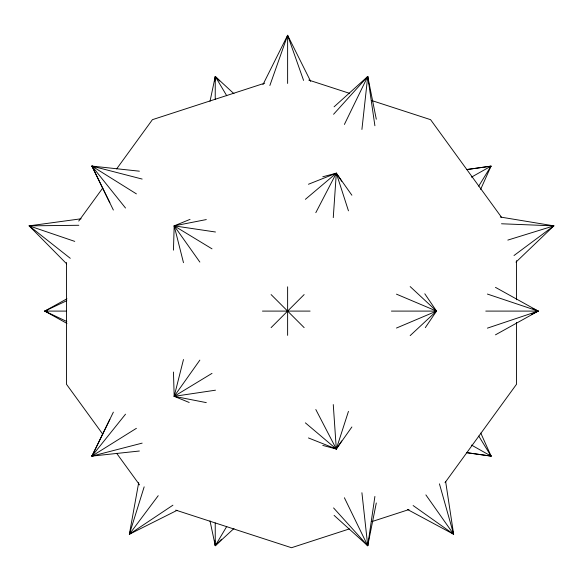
<?xml version="1.0" encoding="UTF-8"?>
<svg xmlns="http://www.w3.org/2000/svg" width="583" height="583" viewBox="0 0 583 583"><rect width="100%" height="100%" fill="white"/><g stroke="black" fill="none" stroke-linecap="round" stroke-linejoin="round"><path stroke-width="0.87" d="M287.623 335.363L287.623 286.829M287.623 83.449L287.623 35.279L310.673 81.387M215.229 99.219L215.265 76.468L233.965 93.71M173.457 250.158L174.186 225.869L190.036 219.368M333.265 217.627L336.311 173.187L322.785 176.78M367.574 78.26L367.735 76.468L334.081 106.827M214.784 80.993L215.265 76.468L219.689 81.008M361.912 129.455L367.735 76.468L333.578 114.275M374.898 496.454L367.735 545.732L334.081 515.372M177.057 510.351L129.36 534.268L138.688 482.651M376.297 502.983L367.735 545.732L333.578 507.924M210.011 101.304L215.265 76.468L226.743 95.75M183.485 359.522L174.186 396.331L189.198 402.481M172.925 505.184L129.36 534.268L144.161 486.849M174.718 394.64L174.186 396.331L206.302 402.62M348.459 411.372L336.311 449.012L322.785 445.412M269.863 85.512L287.623 35.279L303.575 80.403M480.611 189.417L491.024 166.133L466.815 169.544M344.393 124.441L367.735 76.468L376.297 119.216M113.364 412.152L91.91 456.11L139.388 451.016M109.852 419.432L91.91 456.11L93.674 455.68M262.948 84.622L287.623 35.279M315.811 212.678L336.311 173.187L351.884 195.225M226.743 526.449L215.265 545.724L210.011 520.896M478.709 186.159L491.024 166.133L466.786 169.566M490.048 167.671L491.024 166.133L471.45 177.152M341.718 440.952L336.311 449.012L308.443 437.942M425.306 327.653L436.521 311.096L424.796 293.788M351.884 426.975L336.311 449.012L305.375 422.857M199.852 360.126L174.186 396.331L215.47 390.195M78.734 221.074L102.761 188.01M116.644 168.902L152.418 119.668L264.718 83.172M445.004 482.695L516.545 384.219L516.545 322.45M366.124 78.676L367.735 76.468L374.898 125.746M129.36 534.268L158.219 495.696M125.52 414.178L91.91 456.11L142.143 443.131M221.584 539.246L215.265 545.724L215.069 543.917M271.095 327.624L304.144 294.575M515.962 262.139L553.85 225.861L500.309 217.022M410.162 335.611L436.521 311.096L410.162 286.588M233.965 528.49L215.265 545.724L215.229 522.973M93.236 454.886L91.91 456.11L136.4 428.323M305.375 199.335L336.311 173.187L341.718 181.247M514.009 255.522L553.85 225.861L501.511 223.777M212.015 373.36L174.186 396.331L173.457 372.041M66.943 323.412L44.774 311.096L66.943 298.788M495.47 334.839L538.226 311.096L495.47 287.361M66.819 321.532L44.774 311.096L66.819 300.668M531.696 314.193L538.226 311.096L532.512 308.392M396.462 328.047L436.521 311.096L396.462 294.153M308.443 184.257L336.311 173.187L348.459 210.827M47.354 311.963L44.774 311.096L47.354 310.229M487.403 328.142L538.226 311.096L487.403 294.058M349.377 528.919L291.5 547.721L175.738 510.11M371.845 521.617L408.989 509.549M507.829 240.094L553.85 225.861M206.302 219.572L174.186 225.869L183.485 262.678M66.637 263.829L29.15 225.861L81.124 218.778M70.273 258.305L29.15 225.861L78.822 225.278M391.412 311.096L436.521 311.096M485.777 311.096L538.226 311.096M44.774 311.096L66.52 311.096M262.452 311.096L310.09 311.096M113.364 210.04L91.91 166.089L139.388 171.183M466.874 452.7L491.09 456.11L480.778 433.082M466.837 452.67L491.09 456.11L478.76 436.077M215.47 232.005L174.186 225.869L174.718 227.559M109.852 202.76L91.91 166.089L95.43 166.942M125.52 208.022L91.91 166.089L142.143 179.061M308.779 80.09L349.377 93.28M371.845 100.575L430.582 119.668L501.599 217.401M29.15 225.861L74.748 241.384M489.385 455.461L491.09 456.11L490.114 454.572M407.43 509.447L453.64 534.268L445.638 481.514M471.501 445.077L491.09 456.11M212.008 248.839L174.186 225.869L199.852 262.073M91.91 166.089L136.4 193.877M413.121 505.541L453.64 534.268L439.444 483.846M271.095 294.575L304.144 327.624M366.124 543.524L367.735 545.732L367.574 543.939M102.761 434.189L66.455 384.219L66.455 262.503M116.644 453.297L139.599 484.896M425.874 494.901L453.64 534.268M315.811 409.514L336.311 449.012L333.265 404.573M344.393 497.758L367.735 545.732L361.912 492.737M214.682 540.303L214.879 542.11M516.545 260.688L516.545 299.742"/></g></svg>
